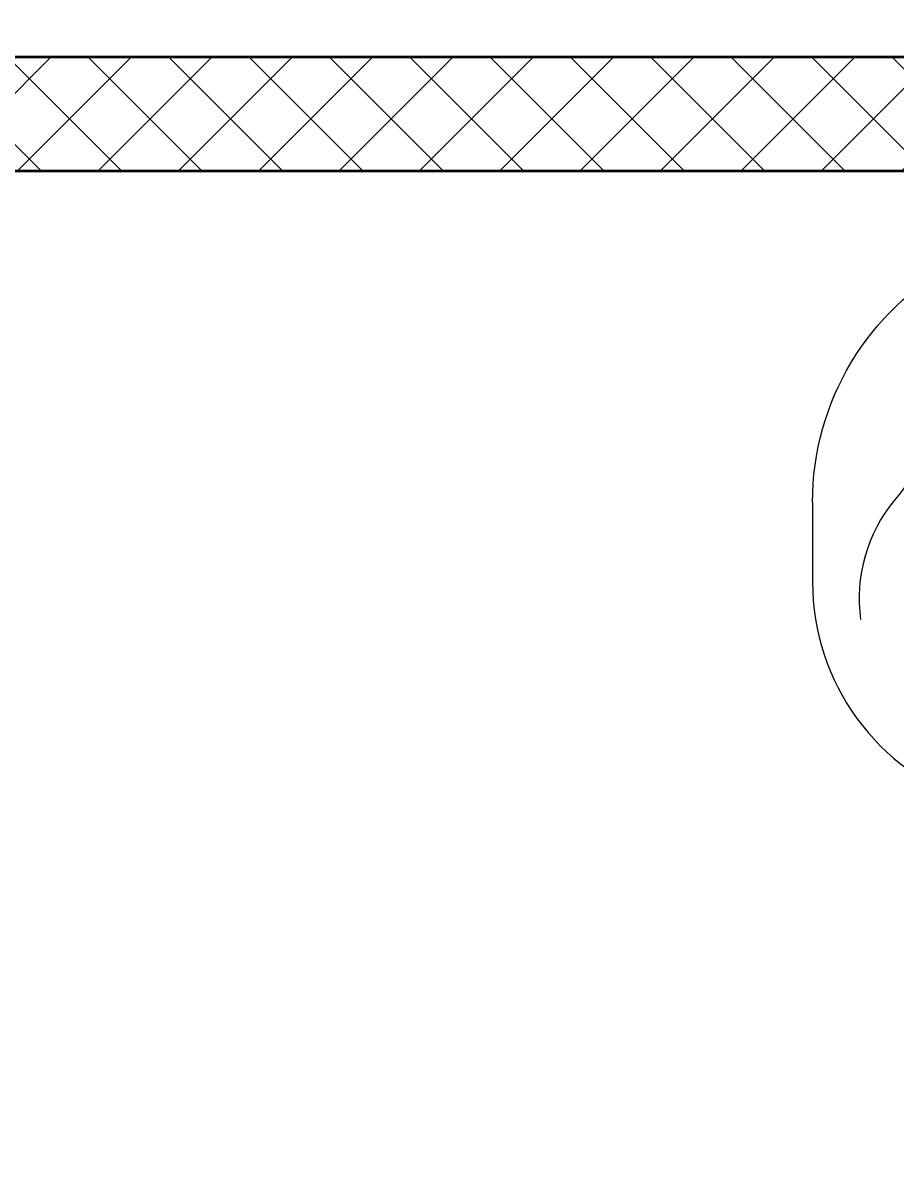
# Model space of a CAD drawing. Extents: x 65572 to 72871, y 30718 to 33858.
# Drawn here: x 65970.6 to 66009, y 32340.3 to 32391 of the extents above; entities that cross this region are included whole.
import ezdxf

# ---------------------------------------------------------------- set-up
doc = ezdxf.new("R2010")
doc.units = 0
doc.header["$LTSCALE"] = 0.5
doc.header["$MEASUREMENT"] = 0
doc.layers.get('0').update_dxf_attribs({"color": 20, "linetype": 'CONTINUOUS'})
doc.layers.get('DEFPOINTS').update_dxf_attribs({"linetype": 'CONTINUOUS', "lineweight": 5})
for name, color, linetype, lineweight in [('Annotations', 40, 'CONTINUOUS', 5), ('Hatches', 8, 'CONTINUOUS', 5), ('Layout', 154, 'CONTINUOUS', 5), ('Walls', 7, 'CONTINUOUS', 35)]:
    doc.layers.add(name, color=color, linetype=linetype, lineweight=lineweight)
doc.layers.add('Areas', color=240, linetype='CONTINUOUS', lineweight=25, plot=False)
doc.styles.get("Standard").update_dxf_attribs({"font": 'arial.ttf'})
doc.dimstyles.new('ARCH', dxfattribs={"dimscale": 96, "dimtxt": 0.0625, "dimasz": 0.0625, "dimexe": 0.04, "dimexo": 0.09375, "dimgap": 0.03125, "dimtad": 1, "dimdec": 0, "dimrnd": 0.0625, "dimzin": 3, "dimdsep": 46, "dimlunit": 4, "dimtxsty": 'Standard', "dimblk1": 'ARCHTICK', "dimblk2": 'ARCHTICK', "dimsah": 1, "dimcen": 0, "dimdle": 0.03125, "dimclrd": 256, "dimclre": 256, "dimclrt": 256, "dimazin": 0, "dimtfac": 1, "dimtdec": 0, "dimtmove": 2, "dimatfit": 3, "dimldrblk": 'OBLIQUE', "dimfxl": 0.3, "dimfxlon": 1, "dimfrac": 2, "dimarcsym": 0})

# ---------------------------------------------------------------- blocks, each defined once
blk = doc.blocks.new('opouf')
at = {"color": 0, "linetype": 'ByBlock', "lineweight": -2}
for points in [[(-13.236, -1.973), (-13.236, 1.532, -0.325424), (-6.171, 11.237, 0.010362), (0.085, 13.401, -0.41691), (13.577, 7.111, -0.030344), (14.601, 3.603, -0.031623)], [(7.882, 6.369, -0.425867), (8.257, -6.769, -0.211513), (3.294, -8.736, 0.12818), (-1.319, -9.745, -0.489828), (-7.229, -6.958, 0.118833), (-9.631, -2.057, -0.210657), (-11.12, 3.18)]]:
    blk.add_lwpolyline(points, format="xyb", dxfattribs=at)
for centre, start, end in [((3.256, -0.157), 279.9956, 18.3369), ((-1.284, -1.973), 180, 303.6073)]:
    blk.add_arc(centre, 11.951, start, end, dxfattribs=at)
blk = doc.blocks.new('_ArchTick')
at = {"const_width": 0.15}
blk.add_lwpolyline([(-0.5, -0.5), (0.5, 0.5)], dxfattribs=at)
blk = doc.blocks.new('*D10')
at = {"layer": 'Annotations', "linetype": 'ByBlock', "lineweight": -2}
for p, q in [((65921.123, 32393.468), (65921.123, 32400.573)), ((66064.435, 32393.468), (66064.435, 32400.573)), ((66067.435, 32396.733), (65918.123, 32396.733))]:
    blk.add_line(p, q, dxfattribs=at)
at = {"layer": 'DEFPOINTS', "color": 0}
for p in [(65921.123, 32396.733), (65921.123, 32384.468), (66064.435, 32384.468)]:
    blk.add_point(p, dxfattribs=at)
at = {"layer": 'Annotations', "lineweight": -2, "xscale": 6, "yscale": 6, "zscale": 6}
for p, rotation in [((65921.123, 32396.733), 179.9999999970824), ((66064.435, 32396.733), 359.9999999970824)]:
    blk.add_blockref('_ArchTick', p, dxfattribs=dict(at, rotation=rotation))
at = {"layer": 'Annotations', "insert": (65992.779, 32402.745), "char_height": 6, "attachment_point": 5, "rotation": 360}
blk.add_mtext('11\'-11"', dxfattribs=at)
blk = doc.blocks.new('_Oblique')
at = {"lineweight": -2}
blk.add_line((-0.5, -0.5), (0.5, 0.5), dxfattribs=at)

msp = doc.modelspace()

# ---------------------------------------------------------------- hatches: boundary and pattern name
at = {"layer": 'Hatches'}
h = msp.add_hatch(dxfattribs=at)
h.set_pattern_fill('ANSI37', color=256, scale=20, style=0)
h.set_pattern_definition([(45, (63665.679, 30900.0605), (-1.767767, 1.767767), []), (135, (63665.679, 30900.0605), (-1.767767, -1.767767), [])])
h.paths.add_polyline_path([(66290.622504, 32440.968035), (66132.622504, 32440.968035), (66132.622504, 32389.468035), (65921.122504, 32389.468035), (65921.122504, 32384.468035), (66132.622504, 32384.468035), (66132.622504, 32297.468035), (66141.622504, 32297.468035), (66141.622504, 32302.468035), (66137.622504, 32302.468035), (66137.622504, 32435.968035), (66295.622504, 32435.968035), (66295.622504, 32528.968035), (66523.122504, 32528.968035), (66523.122504, 32533.968035), (66295.622504, 32533.968035), (66295.622504, 32534.513038), (66290.622504, 32534.525016)])

# ---------------------------------------------------------------- linework, layer by layer
at = {"layer": 'Areas'}
msp.add_lwpolyline([(65921.122504, 32188.468035), (65921.122504, 32384.468035), (66063.622504, 32384.468035), (66063.622504, 32320.661055), (66039.622504, 32320.661055), (66039.622504, 32293.161055), (66063.622504, 32293.161055), (66063.622504, 32188.468035)], close=True, dxfattribs=at)
at = {"layer": 'Walls'}
for p, q in [((66132.622504, 32389.468035), (65921.122504, 32389.468035)), ((65921.122504, 32384.468035), (66132.622504, 32384.468035))]:
    msp.add_line(p, q, dxfattribs=at)

# ---------------------------------------------------------------- block references
at = {"layer": 'Layout', "linetype": 'ByBlock', "xscale": -1, "rotation": 180}
msp.add_blockref('opouf', (66018.531711, 32367.926612), dxfattribs=at)

# ---------------------------------------------------------------- dimensions: what is measured, and where the dimension line sits
at = {"layer": 'Annotations', "linetype": 'ByBlock'}
dim = msp.add_linear_dim(base=(65921.122504, 32396.732708), p1=(66064.435004, 32384.468035), p2=(65921.122504, 32384.468035), angle=360, dimstyle='ARCH', dxfattribs=at)
dim.commit()
dim.dimension.update_dxf_attribs({"geometry": '*D10', "text_midpoint": (65992.778754, 32402.744708)})

# ---------------------------------------------------------------- leaders
msp.add_leader([(66060.713349, 32354.790721), (66021.146792, 32422.171392), (65999.992395, 32422.171392)], dimstyle='ARCH', dxfattribs=at)

doc.saveas('drawing.dxf')
